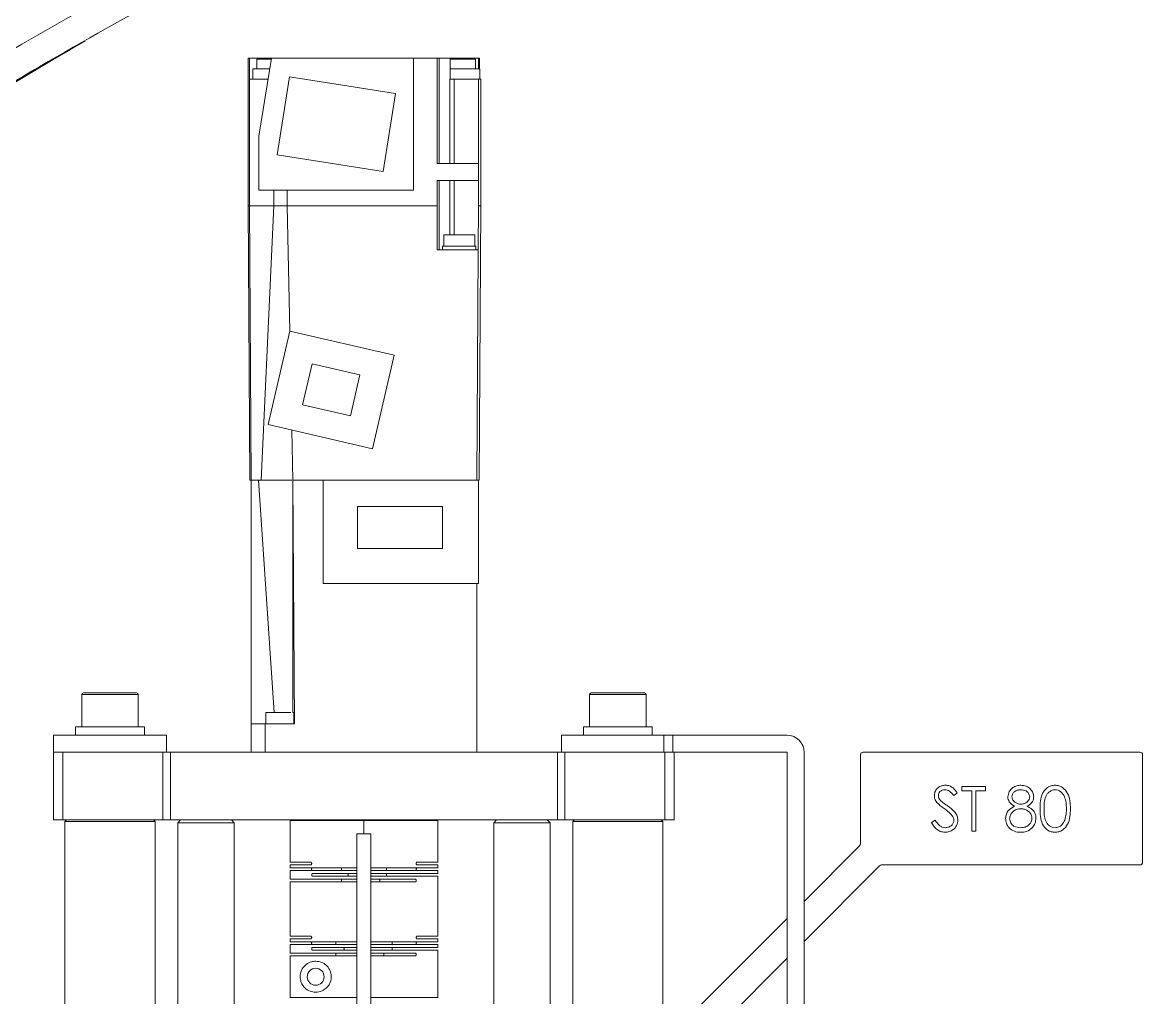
# Model space of a CAD drawing. Header units: millimetres. Extents: x 169 to 14583, y -399 to 10804.
# Drawn here: x 12026.9 to 12225.4, y 2570 to 2742.8 of the extents above; entities that cross this region are included whole.
import ezdxf

# ---------------------------------------------------------------- set-up
doc = ezdxf.new("R2010")
doc.units = ezdxf.units.MM
doc.header["$LTSCALE"] = 35

msp = doc.modelspace()

# ---------------------------------------------------------------- linework, layer by layer
at = {"color": 7, "linetype": 'Continuous', "lineweight": 18}
for p, q in [((12019.869, 2729.038), (12038.014, 2739.517)), ((12031.868, 2735.931), (12035.467, 2737.998)), ((12066.893, 2736.459), (12066.893, 2710.259)), ((12067.093, 2736.459), (12066.893, 2736.459)), ((12067.093, 2732.759), (12067.093, 2736.459)), ((12070.685, 2736.459), (12067.093, 2736.459)), ((12068.435, 2736.259), (12068.435, 2734.559)), ((12070.95, 2736.259), (12068.435, 2736.259)), ((12068.793, 2722.641), (12070.981, 2736.459)), ((12070.981, 2736.459), (12070.685, 2736.459)), ((12070.685, 2736.459), (12070.685, 2736.259)), ((12096.193, 2736.459), (12070.981, 2736.459)), ((12096.193, 2736.459), (12096.193, 2713.059)), ((12100.393, 2736.459), (12096.193, 2736.459)), ((12100.393, 2736.459), (12100.393, 2717.759)), ((12100.393, 2736.459), (12100.734, 2736.459)), ((12100.734, 2736.459), (12100.734, 2717.759)), ((12102.693, 2736.459), (12100.734, 2736.459)), ((12102.693, 2732.759), (12102.693, 2736.459)), ((12104.929, 2736.459), (12102.693, 2736.459)), ((12107.179, 2736.259), (12102.693, 2736.259)), ((12107.693, 2736.459), (12104.929, 2736.459)), ((12104.929, 2736.459), (12104.929, 2736.259)), ((12107.179, 2734.559), (12107.179, 2736.259)), ((12107.693, 2736.459), (12107.693, 2734.559)), ((12107.893, 2736.459), (12107.693, 2736.459)), ((12107.893, 2734.559), (12107.893, 2736.459)), ((12067.685, 2734.559), (12067.685, 2732.759)), ((12070.685, 2734.559), (12067.685, 2734.559)), ((12107.929, 2734.559), (12102.679, 2734.559)), ((12107.929, 2732.759), (12107.929, 2734.559)), ((12067.093, 2710.259), (12067.093, 2732.759)), ((12070.395, 2732.759), (12067.093, 2732.759)), ((12072.015, 2719.331), (12074.205, 2733.159)), ((12092.971, 2730.187), (12074.205, 2733.159)), ((12102.627, 2717.759), (12102.627, 2732.759)), ((12102.627, 2732.759), (12102.696, 2732.759)), ((12102.696, 2732.759), (12103.379, 2732.759)), ((12103.379, 2732.759), (12103.379, 2717.759)), ((12107.693, 2732.759), (12103.379, 2732.759)), ((12107.693, 2717.759), (12107.693, 2732.759)), ((12108.093, 2732.759), (12107.693, 2732.759)), ((12108.093, 2710.259), (12108.093, 2732.759)), ((12090.781, 2716.359), (12092.971, 2730.187)), ((12068.793, 2713.059), (12068.793, 2722.641)), ((12090.781, 2716.359), (12072.015, 2719.331)), ((12100.393, 2717.759), (12107.693, 2717.759)), ((12107.693, 2717.759), (12107.693, 2714.759)), ((12100.393, 2714.759), (12100.393, 2710.259)), ((12107.693, 2714.759), (12100.393, 2714.759)), ((12100.734, 2714.759), (12100.734, 2702.459)), ((12102.627, 2705.159), (12102.627, 2714.759)), ((12103.379, 2705.159), (12103.379, 2714.759)), ((12107.693, 2714.759), (12107.693, 2710.259)), ((12096.193, 2713.059), (12068.793, 2713.059)), ((12071.439, 2713.059), (12071.439, 2710.259)), ((12073.785, 2710.259), (12073.785, 2713.059)), ((12066.893, 2710.261), (12067.193, 2661.659)), ((12067.093, 2710.259), (12066.893, 2710.259)), ((12067.393, 2661.659), (12067.093, 2710.259)), ((12067.093, 2710.259), (12071.442, 2710.259)), ((12071.442, 2710.259), (12069.185, 2661.659)), ((12073.785, 2710.259), (12100.393, 2710.259)), ((12074.242, 2688.05), (12073.785, 2710.259)), ((12100.393, 2710.259), (12100.393, 2702.459)), ((12107.644, 2702.459), (12107.693, 2710.259)), ((12107.793, 2661.658), (12108.093, 2710.26)), ((12101.542, 2705.159), (12101.542, 2703.159)), ((12107.042, 2705.159), (12101.542, 2705.159)), ((12107.042, 2703.159), (12107.042, 2705.159)), ((12100.393, 2702.459), (12107.644, 2702.459)), ((12101.342, 2703.159), (12101.342, 2702.459)), ((12107.242, 2703.159), (12101.342, 2703.159)), ((12107.242, 2702.459), (12107.242, 2703.159)), ((12107.644, 2702.459), (12107.393, 2661.659)), ((12070.424, 2671.514), (12074.248, 2688.078)), ((12092.761, 2683.804), (12074.248, 2688.078)), ((12076.516, 2675.008), (12078.192, 2682.267)), ((12086.669, 2680.31), (12078.192, 2682.267)), ((12088.937, 2667.24), (12092.761, 2683.804)), ((12084.993, 2673.051), (12086.669, 2680.31)), ((12084.993, 2673.051), (12076.516, 2675.008)), ((12088.937, 2667.24), (12070.424, 2671.514)), ((12074.785, 2661.659), (12074.602, 2670.549)), ((12067.393, 2661.659), (12067.193, 2661.659)), ((12068.937, 2661.659), (12067.393, 2661.659)), ((12067.393, 2618.459), (12067.393, 2661.659)), ((12068.69, 2661.659), (12071.506, 2620.459)), ((12074.79, 2661.659), (12074.785, 2661.659)), ((12074.79, 2661.659), (12080.193, 2661.659)), ((12075.09, 2618.459), (12074.79, 2661.659)), ((12074.79, 2661.659), (12074.793, 2620.459)), ((12080.193, 2643.359), (12080.193, 2661.659)), ((12080.193, 2661.659), (12107.693, 2661.659)), ((12107.693, 2661.659), (12107.693, 2643.359)), ((12086.243, 2649.534), (12086.243, 2656.984)), ((12101.343, 2656.984), (12086.243, 2656.984)), ((12101.343, 2649.534), (12101.343, 2656.984)), ((12101.343, 2649.534), (12086.243, 2649.534)), ((12107.693, 2643.359), (12080.193, 2643.359)), ((12107.393, 2643.359), (12107.393, 2613.459)), ((12037.393, 2623.659), (12037.393, 2617.959)), ((12047.393, 2623.659), (12037.393, 2623.659)), ((12037.693, 2623.959), (12047.093, 2623.959)), ((12047.393, 2617.959), (12047.393, 2623.659)), ((12127.393, 2623.659), (12127.393, 2617.959)), ((12137.393, 2623.659), (12127.393, 2623.659)), ((12127.693, 2623.959), (12137.093, 2623.959)), ((12137.393, 2617.959), (12137.393, 2623.659)), ((12071.506, 2620.459), (12069.988, 2620.459)), ((12071.156, 2620.459), (12071.856, 2620.459)), ((12074.963, 2620.459), (12074.793, 2620.459)), ((12036.293, 2617.959), (12036.293, 2616.459)), ((12042.393, 2617.959), (12036.293, 2617.959)), ((12048.493, 2617.959), (12042.393, 2617.959)), ((12048.493, 2616.459), (12048.493, 2617.959)), ((12067.393, 2613.459), (12067.393, 2618.459)), ((12069.893, 2618.459), (12067.393, 2618.459)), ((12069.893, 2613.459), (12069.893, 2618.459)), ((12075.09, 2618.459), (12069.893, 2618.459)), ((12126.293, 2617.959), (12126.293, 2616.459)), ((12132.393, 2617.959), (12126.293, 2617.959)), ((12138.493, 2617.959), (12132.393, 2617.959)), ((12138.493, 2616.459), (12138.493, 2617.959)), ((12032.393, 2616.459), (12032.393, 2613.459)), ((12032.393, 2616.459), (12052.393, 2616.459)), ((12052.393, 2613.459), (12052.393, 2616.459)), ((12122.393, 2616.459), (12122.393, 2613.459)), ((12140.515, 2616.459), (12122.393, 2616.459)), ((12140.515, 2613.459), (12140.515, 2616.459)), ((12140.515, 2616.459), (12142.139, 2616.459)), ((12142.139, 2616.459), (12142.139, 2613.459)), ((12142.139, 2616.459), (12162.393, 2616.459)), ((12032.393, 2601.459), (12032.393, 2613.459)), ((12032.393, 2613.459), (12034.051, 2613.459)), ((12034.051, 2613.459), (12034.051, 2601.459)), ((12051.759, 2613.459), (12034.051, 2613.459)), ((12051.759, 2601.459), (12051.759, 2613.459)), ((12051.759, 2613.459), (12053.101, 2613.459)), ((12053.101, 2613.459), (12053.101, 2601.459)), ((12121.684, 2613.459), (12053.101, 2613.459)), ((12107.393, 2613.459), (12069.893, 2613.459)), ((12121.684, 2601.459), (12121.684, 2613.459)), ((12121.684, 2613.459), (12123.026, 2613.459)), ((12123.026, 2613.459), (12123.026, 2601.459)), ((12140.734, 2613.459), (12123.026, 2613.459)), ((12140.734, 2601.459), (12140.734, 2613.459)), ((12140.734, 2613.459), (12142.393, 2613.459)), ((12142.393, 2613.459), (12162.393, 2613.459)), ((12142.393, 2613.459), (12142.393, 2601.459)), ((12162.393, 2353.896), (12162.393, 2613.459)), ((12165.393, 2344.459), (12165.393, 2613.459)), ((12175.393, 2612.959), (12175.393, 2597.202)), ((12224.893, 2613.459), (12175.893, 2613.459)), ((12225.393, 2593.959), (12225.393, 2612.959)), ((12193.371, 2607.396), (12197.543, 2607.396)), ((12193.371, 2606.582), (12193.371, 2607.396)), ((12197.543, 2607.396), (12197.543, 2606.582)), ((12192.557, 2606.256), (12191.913, 2605.768)), ((12195.101, 2606.582), (12193.371, 2606.582)), ((12195.101, 2599.459), (12195.101, 2606.582)), ((12195.813, 2606.582), (12195.813, 2599.459)), ((12197.543, 2606.582), (12195.813, 2606.582)), ((12034.051, 2601.459), (12032.393, 2601.459)), ((12051.759, 2601.459), (12034.051, 2601.459)), ((12034.693, 2601.459), (12034.393, 2601.159)), ((12034.393, 2601.159), (12034.393, 2550.459)), ((12050.393, 2601.159), (12034.393, 2601.159)), ((12050.393, 2601.159), (12050.093, 2601.459)), ((12050.393, 2550.459), (12050.393, 2601.159)), ((12053.101, 2601.459), (12051.759, 2601.459)), ((12121.684, 2601.459), (12053.101, 2601.459)), ((12054.893, 2601.459), (12054.393, 2600.959)), ((12054.393, 2600.959), (12054.393, 2550.959)), ((12064.393, 2600.959), (12054.393, 2600.959)), ((12064.393, 2600.959), (12063.893, 2601.459)), ((12064.393, 2550.959), (12064.393, 2600.959)), ((12074.293, 2601.359), (12074.293, 2593.959)), ((12086.893, 2601.359), (12074.293, 2601.359)), ((12083.393, 2601.459), (12083.393, 2601.359)), ((12086.893, 2601.359), (12086.893, 2601.351)), ((12087.393, 2598.959), (12087.393, 2601.359)), ((12087.893, 2601.359), (12087.893, 2601.351)), ((12100.493, 2601.359), (12087.893, 2601.359)), ((12091.393, 2601.359), (12091.393, 2601.459)), ((12100.493, 2593.959), (12100.493, 2601.359)), ((12110.893, 2601.459), (12110.393, 2600.959)), ((12110.393, 2600.959), (12110.393, 2550.959)), ((12120.393, 2600.959), (12110.393, 2600.959)), ((12120.393, 2600.959), (12119.893, 2601.459)), ((12120.393, 2550.959), (12120.393, 2600.959)), ((12123.026, 2601.459), (12121.684, 2601.459)), ((12140.734, 2601.459), (12123.026, 2601.459)), ((12124.693, 2601.459), (12124.393, 2601.159)), ((12124.393, 2601.159), (12124.393, 2550.459)), ((12140.393, 2601.159), (12124.393, 2601.159)), ((12140.393, 2601.159), (12140.093, 2601.459)), ((12140.393, 2550.459), (12140.393, 2601.159)), ((12142.393, 2601.459), (12140.734, 2601.459)), ((12187.978, 2600.99), (12188.649, 2601.392)), ((12086.143, 2598.959), (12086.143, 2548.959)), ((12086.143, 2598.959), (12088.643, 2598.959)), ((12088.643, 2548.959), (12088.643, 2598.959)), ((12195.813, 2599.459), (12195.101, 2599.459)), ((12175.246, 2596.848), (12165.393, 2586.994)), ((12074.293, 2593.959), (12077.954, 2593.959)), ((12074.293, 2593.459), (12074.293, 2592.959)), ((12077.954, 2593.459), (12074.293, 2593.459)), ((12074.293, 2592.959), (12086.143, 2592.959)), ((12083.393, 2592.959), (12083.393, 2592.459)), ((12088.643, 2592.959), (12100.493, 2592.959)), ((12091.393, 2592.459), (12091.393, 2592.959)), ((12096.831, 2593.959), (12100.493, 2593.959)), ((12100.493, 2593.459), (12096.831, 2593.459)), ((12100.493, 2592.959), (12100.493, 2593.459)), ((12165.393, 2579.923), (12178.782, 2593.312)), ((12179.135, 2593.459), (12224.893, 2593.459)), ((12074.293, 2592.459), (12074.293, 2590.959)), ((12086.143, 2592.459), (12074.293, 2592.459)), ((12086.143, 2590.959), (12074.293, 2590.959)), ((12078.308, 2591.959), (12086.143, 2591.959)), ((12086.143, 2591.459), (12078.308, 2591.459)), ((12083.393, 2590.959), (12083.393, 2590.459)), ((12100.493, 2592.459), (12088.643, 2592.459)), ((12088.643, 2591.959), (12100.493, 2591.959)), ((12100.493, 2591.459), (12088.643, 2591.459)), ((12088.643, 2590.959), (12096.477, 2590.959)), ((12091.393, 2591.459), (12091.393, 2591.959)), ((12100.493, 2591.959), (12100.493, 2592.459)), ((12100.493, 2580.859), (12100.493, 2591.459)), ((12074.293, 2590.459), (12074.293, 2580.859)), ((12086.143, 2590.459), (12074.293, 2590.459)), ((12096.477, 2590.459), (12088.643, 2590.459)), ((12162.393, 2583.994), (12147.159, 2568.76)), ((12074.293, 2580.859), (12077.954, 2580.859)), ((12074.293, 2580.359), (12074.293, 2579.859)), ((12077.954, 2580.359), (12074.293, 2580.359)), ((12074.293, 2579.859), (12086.143, 2579.859)), ((12074.293, 2579.359), (12074.293, 2577.859)), ((12086.143, 2579.359), (12074.293, 2579.359)), ((12082.393, 2579.859), (12082.393, 2579.359)), ((12088.643, 2579.859), (12100.493, 2579.859)), ((12100.493, 2579.359), (12088.643, 2579.359)), ((12092.393, 2579.359), (12092.393, 2579.859)), ((12096.831, 2580.859), (12100.493, 2580.859)), ((12100.493, 2580.359), (12096.831, 2580.359)), ((12100.493, 2579.859), (12100.493, 2580.359)), ((12100.493, 2578.859), (12100.493, 2579.359)), ((12074.293, 2577.859), (12086.143, 2577.859)), ((12074.302, 2577.359), (12074.302, 2569.959)), ((12086.143, 2577.359), (12074.302, 2577.359)), ((12078.308, 2578.859), (12086.143, 2578.859)), ((12086.143, 2578.359), (12078.308, 2578.359)), ((12082.393, 2577.859), (12082.393, 2577.359)), ((12088.643, 2578.859), (12100.493, 2578.859)), ((12088.643, 2578.359), (12100.493, 2578.359)), ((12088.643, 2577.859), (12096.477, 2577.859)), ((12096.477, 2577.359), (12088.643, 2577.359)), ((12092.393, 2578.359), (12092.393, 2578.859)), ((12100.493, 2569.959), (12100.493, 2578.359)), ((12150.694, 2565.225), (12162.393, 2576.923)), ((12074.302, 2569.959), (12086.143, 2569.959)), ((12088.643, 2569.959), (12100.483, 2569.959)), ((12100.483, 2569.959), (12100.483, 2569.967)), ((12100.483, 2569.967), (12100.493, 2569.959))]:
    msp.add_line(p, q, dxfattribs=at)
for centre, radius, start, end in [((12037.693, 2623.659), 0.3, 90, 180), ((12047.093, 2623.659), 0.3, 0, 90), ((12127.693, 2623.659), 0.3, 90, 180), ((12137.093, 2623.659), 0.3, 0, 90), ((12162.393, 2613.459), 3, 0, 90), ((12175.893, 2612.959), 0.5, 90, 180), ((12224.893, 2612.959), 0.5, 0, 90), ((12174.893, 2597.202), 0.5, 315, 0), ((12179.135, 2592.959), 0.5, 90, 135), ((12224.893, 2593.959), 0.5, 270, 0), ((12078.843, 2573.659), 1.5, 90, 270), ((12078.843, 2573.659), 1.5, 270, 90)]:
    msp.add_arc(centre, radius, start, end, dxfattribs=at)
for start_param, end_param in [(1.5707963, 1.6089735), (1.5326191, 1.5707963)]:
    msp.add_ellipse((12087.393, 2590.706), major_axis=(13.1, 0), ratio=0.8131868, start_param=start_param, end_param=end_param, dxfattribs=at)
for points, knots in [([(12021.865, 2736.06), (12030.619, 2741.141), (12046.252, 2750.214), (12062.323, 2758.486), (12069.394, 2762.126)], [0, 0, 0, 0, 0.5599832, 1, 1, 1, 1]), ([(12032.881, 2736.538), (12029.75, 2734.676), (12023.49, 2730.954), (12013.853, 2724.948), (12004.103, 2718.652), (11994.288, 2712.059), (11984.465, 2705.224), (11977.987, 2700.494), (11974.742, 2698.124)], [0, 0, 0, 0, 0.1660237, 0.3319292, 0.4986152, 0.6657185, 0.8325503, 1, 1, 1, 1]), ([(12068.937, 2661.659), (12069.665, 2661.659), (12071.174, 2661.659), (12073.089, 2661.659), (12074.334, 2661.659), (12074.535, 2661.659), (12074.61, 2661.659)], [0, 0, 0, 0, 0.2646056, 0.5486831, 0.8327605, 1, 1, 1, 1]), ([(12069.988, 2620.459), (12069.99, 2620.38), (12069.995, 2620.163), (12070.009, 2619.496), (12070.022, 2618.909), (12070.032, 2618.459)], [0, 0, 0, 0, 0.1188465, 0.3251287, 1, 1, 1, 1]), ([(12074.443, 2620.459), (12074.406, 2620.459), (12074.274, 2620.459), (12073.729, 2620.459), (12072.812, 2620.459), (12071.994, 2620.459), (12071.506, 2620.459)], [0, 0, 0, 0, 0.1014732, 0.3596689, 0.6178646, 1, 1, 1, 1]), ([(12074.963, 2620.459), (12074.963, 2620.379), (12074.965, 2620.162), (12074.969, 2619.496), (12074.973, 2618.908), (12074.976, 2618.459)], [0, 0, 0, 0, 0.1193157, 0.3257541, 1, 1, 1, 1]), ([(12188.486, 2605.748), (12188.521, 2606.029), (12188.59, 2606.593), (12189.132, 2607.205), (12189.78, 2607.543), (12190.221, 2607.581), (12190.442, 2607.6)], [0, 0, 0, 0, 0.2795526, 0.5587984, 0.7793777, 1, 1, 1, 1]), ([(12190.363, 2606.786), (12190.201, 2606.773), (12189.88, 2606.749), (12189.492, 2606.501), (12189.238, 2606.161), (12189.212, 2605.908), (12189.199, 2605.781)], [0, 0, 0, 0, 0.28027427, 0.55993139, 0.77992008, 1, 1, 1, 1]), ([(12191.913, 2605.768), (12191.689, 2606.056), (12191.376, 2606.457), (12190.789, 2606.753), (12190.505, 2606.775), (12190.363, 2606.786)], [0, 0, 0, 0, 0.5598185, 0.7798479, 1, 1, 1, 1]), ([(12190.442, 2607.6), (12190.687, 2607.576), (12191.175, 2607.528), (12191.94, 2607.061), (12192.323, 2606.562), (12192.557, 2606.256)], [0, 0, 0, 0, 0.2797499, 0.5595012, 1, 1, 1, 1]), ([(12201.512, 2605.563), (12201.568, 2605.881), (12201.681, 2606.517), (12202.336, 2607.177), (12203.084, 2607.539), (12203.587, 2607.58), (12203.838, 2607.6)], [0, 0, 0, 0, 0.2788058, 0.5584573, 0.7791595, 1, 1, 1, 1]), ([(12203.799, 2606.786), (12203.59, 2606.772), (12203.173, 2606.744), (12202.662, 2606.451), (12202.291, 2606.043), (12202.247, 2605.716), (12202.224, 2605.552)], [0, 0, 0, 0, 0.2806507, 0.5605655, 0.7806204, 1, 1, 1, 1]), ([(12205.379, 2605.568), (12205.337, 2605.772), (12205.251, 2606.181), (12204.667, 2606.708), (12204.128, 2606.756), (12203.799, 2606.786)], [0, 0, 0, 0, 0.2789711, 0.5599188, 1, 1, 1, 1]), ([(12203.838, 2607.6), (12204.155, 2607.565), (12204.787, 2607.496), (12205.53, 2606.972), (12206, 2606.286), (12206.061, 2605.789), (12206.091, 2605.541)], [0, 0, 0, 0, 0.2799289, 0.5596229, 0.7799456, 1, 1, 1, 1]), ([(12207.211, 2603.425), (12207.221, 2603.888), (12207.242, 2604.813), (12207.527, 2605.957), (12208.019, 2606.75), (12208.535, 2607.225), (12209.168, 2607.543), (12209.633, 2607.581), (12209.865, 2607.6)], [0, 0, 0, 0, 0.2505259, 0.5001642, 0.6252727, 0.7501982, 0.8751106, 1, 1, 1, 1]), ([(12209.888, 2606.786), (12209.706, 2606.768), (12209.342, 2606.731), (12208.86, 2606.452), (12208.475, 2606.061), (12208.123, 2605.419), (12207.945, 2604.515), (12207.93, 2603.791), (12207.923, 2603.428)], [0, 0, 0, 0, 0.1248745, 0.2498892, 0.3747257, 0.4997892, 0.7494997, 1, 1, 1, 1]), ([(12209.865, 2607.6), (12210.098, 2607.581), (12210.565, 2607.544), (12211.418, 2607.129), (12212.178, 2606.187), (12212.565, 2604.825), (12212.591, 2603.892), (12212.604, 2603.425)], [0, 0, 0, 0, 0.12516947, 0.2503357, 0.49886516, 0.74901611, 1, 1, 1, 1]), ([(12211.892, 2603.428), (12211.881, 2603.791), (12211.86, 2604.517), (12211.604, 2605.582), (12211.076, 2606.359), (12210.433, 2606.729), (12210.07, 2606.767), (12209.888, 2606.786)], [0, 0, 0, 0, 0.2509212, 0.5013084, 0.7496415, 0.8749087, 1, 1, 1, 1]), ([(12188.93, 2604.539), (12188.79, 2604.745), (12188.54, 2605.113), (12188.503, 2605.554), (12188.486, 2605.748)], [0, 0, 0, 0, 0.5598405, 1, 1, 1, 1]), ([(12189.199, 2605.781), (12189.208, 2605.67), (12189.227, 2605.449), (12189.399, 2605.084), (12189.599, 2604.88), (12189.722, 2604.755)], [0, 0, 0, 0, 0.2799464, 0.5597741, 1, 1, 1, 1]), ([(12189.722, 2604.755), (12189.918, 2604.603), (12190.267, 2604.332), (12190.629, 2604.077), (12190.789, 2603.965)], [0, 0, 0, 0, 0.5599058, 1, 1, 1, 1]), ([(12202.671, 2603.881), (12202.33, 2604.107), (12201.855, 2604.423), (12201.552, 2605.09), (12201.525, 2605.406), (12201.512, 2605.563)], [0, 0, 0, 0, 0.5577522, 0.7789324, 1, 1, 1, 1]), ([(12202.224, 2605.552), (12202.269, 2605.342), (12202.358, 2604.919), (12202.829, 2604.52), (12203.324, 2604.278), (12203.659, 2604.254), (12203.827, 2604.242)], [0, 0, 0, 0, 0.2777214, 0.5582236, 0.7790716, 1, 1, 1, 1]), ([(12203.827, 2604.242), (12204.038, 2604.264), (12204.458, 2604.309), (12204.968, 2604.631), (12205.302, 2605.074), (12205.353, 2605.404), (12205.379, 2605.568)], [0, 0, 0, 0, 0.280237, 0.5601454, 0.7804348, 1, 1, 1, 1]), ([(12206.091, 2605.541), (12206.074, 2605.343), (12206.038, 2604.947), (12205.661, 2604.322), (12205.228, 2604.048), (12204.964, 2603.881)], [0, 0, 0, 0, 0.2801589, 0.560243, 1, 1, 1, 1]), ([(12190.231, 2603.459), (12189.972, 2603.642), (12189.51, 2603.969), (12189.107, 2604.365), (12188.93, 2604.539)], [0, 0, 0, 0, 0.5604127, 1, 1, 1, 1]), ([(12191.662, 2602.194), (12191.417, 2602.455), (12190.98, 2602.923), (12190.46, 2603.295), (12190.231, 2603.459)], [0, 0, 0, 0, 0.5594958, 1, 1, 1, 1]), ([(12190.789, 2603.965), (12191.286, 2603.597), (12191.979, 2603.083), (12192.569, 2602.128), (12192.629, 2601.645), (12192.659, 2601.404)], [0, 0, 0, 0, 0.5601154, 0.78028375, 1, 1, 1, 1]), ([(12201.105, 2601.706), (12201.131, 2601.971), (12201.183, 2602.501), (12201.716, 2603.324), (12202.309, 2603.67), (12202.671, 2603.881)], [0, 0, 0, 0, 0.27998657, 0.55990127, 1, 1, 1, 1]), ([(12203.845, 2603.428), (12203.566, 2603.404), (12203.008, 2603.357), (12202.351, 2602.912), (12201.898, 2602.338), (12201.844, 2601.9), (12201.817, 2601.682)], [0, 0, 0, 0, 0.2802829, 0.5601377, 0.7802983, 1, 1, 1, 1]), ([(12205.786, 2601.757), (12205.739, 2602.02), (12205.646, 2602.549), (12205.083, 2603.072), (12204.471, 2603.383), (12204.053, 2603.413), (12203.845, 2603.428)], [0, 0, 0, 0, 0.2783033, 0.5585094, 0.7791463, 1, 1, 1, 1]), ([(12204.964, 2603.881), (12205.414, 2603.608), (12206.041, 2603.228), (12206.452, 2602.378), (12206.483, 2601.973), (12206.498, 2601.771)], [0, 0, 0, 0, 0.5582714, 0.7790888, 1, 1, 1, 1]), ([(12209.865, 2599.255), (12209.633, 2599.274), (12209.17, 2599.312), (12208.326, 2599.728), (12207.583, 2600.675), (12207.246, 2602.038), (12207.222, 2602.962), (12207.211, 2603.425)], [0, 0, 0, 0, 0.1251812, 0.250351, 0.4987777, 0.7489456, 1, 1, 1, 1]), ([(12207.923, 2603.428), (12207.93, 2603.065), (12207.945, 2602.34), (12208.151, 2601.26), (12208.7, 2600.492), (12209.344, 2600.128), (12209.707, 2600.089), (12209.888, 2600.07)], [0, 0, 0, 0, 0.2510852, 0.5013708, 0.7496281, 0.8748771, 1, 1, 1, 1]), ([(12212.604, 2603.425), (12212.591, 2602.958), (12212.566, 2602.026), (12212.18, 2600.664), (12211.415, 2599.728), (12210.565, 2599.312), (12210.098, 2599.274), (12209.865, 2599.255)], [0, 0, 0, 0, 0.2510019, 0.5011378, 0.7496117, 0.8748068, 1, 1, 1, 1]), ([(12211.591, 2601.432), (12211.692, 2601.798), (12211.873, 2602.452), (12211.886, 2603.129), (12211.892, 2603.428)], [0, 0, 0, 0, 0.5595988, 1, 1, 1, 1]), ([(12190.391, 2599.255), (12190.098, 2599.285), (12189.51, 2599.344), (12188.606, 2599.942), (12188.216, 2600.592), (12187.978, 2600.99)], [0, 0, 0, 0, 0.27987982, 0.55966578, 1, 1, 1, 1]), ([(12188.649, 2601.392), (12188.884, 2601.03), (12189.213, 2600.525), (12189.886, 2600.122), (12190.223, 2600.087), (12190.391, 2600.07)], [0, 0, 0, 0, 0.5593206, 0.7797817, 1, 1, 1, 1]), ([(12190.391, 2600.07), (12190.605, 2600.091), (12191.031, 2600.134), (12191.552, 2600.454), (12191.883, 2600.912), (12191.925, 2601.247), (12191.946, 2601.415)], [0, 0, 0, 0, 0.2802764, 0.5601478, 0.7801531, 1, 1, 1, 1]), ([(12192.659, 2601.404), (12192.614, 2601.079), (12192.525, 2600.429), (12191.891, 2599.737), (12191.158, 2599.317), (12190.647, 2599.276), (12190.391, 2599.255)], [0, 0, 0, 0, 0.27918292, 0.55908506, 0.77944604, 1, 1, 1, 1]), ([(12191.946, 2601.415), (12191.927, 2601.573), (12191.892, 2601.856), (12191.732, 2602.09), (12191.662, 2602.194)], [0, 0, 0, 0, 0.5589902, 1, 1, 1, 1]), ([(12203.791, 2599.255), (12203.406, 2599.279), (12202.641, 2599.327), (12201.746, 2599.971), (12201.207, 2600.809), (12201.139, 2601.407), (12201.105, 2601.706)], [0, 0, 0, 0, 0.2805448, 0.5592692, 0.7798157, 1, 1, 1, 1]), ([(12201.817, 2601.682), (12201.862, 2601.417), (12201.952, 2600.887), (12202.685, 2600.188), (12203.376, 2600.114), (12203.799, 2600.07)], [0, 0, 0, 0, 0.2798334, 0.5601982, 1, 1, 1, 1]), ([(12203.799, 2600.07), (12204.072, 2600.088), (12204.618, 2600.126), (12205.276, 2600.542), (12205.709, 2601.115), (12205.76, 2601.543), (12205.786, 2601.757)], [0, 0, 0, 0, 0.28060166, 0.55996183, 0.78017966, 1, 1, 1, 1]), ([(12206.498, 2601.771), (12206.466, 2601.433), (12206.409, 2600.829), (12206.054, 2600.342), (12205.897, 2600.127)], [0, 0, 0, 0, 0.559346, 1, 1, 1, 1]), ([(12209.888, 2600.07), (12210.105, 2600.097), (12210.539, 2600.151), (12211.209, 2600.604), (12211.446, 2601.118), (12211.591, 2601.432)], [0, 0, 0, 0, 0.2802572, 0.5607811, 1, 1, 1, 1]), ([(12205.897, 2600.127), (12205.555, 2599.836), (12204.941, 2599.315), (12204.143, 2599.274), (12203.791, 2599.255)], [0, 0, 0, 0, 0.5577579, 1, 1, 1, 1]), ([(12077.954, 2593.959), (12077.974, 2593.956), (12078.013, 2593.951), (12078.065, 2593.908), (12078.106, 2593.844), (12078.129, 2593.765), (12078.132, 2593.679), (12078.115, 2593.597), (12078.08, 2593.528), (12078.03, 2593.479), (12077.986, 2593.46), (12077.961, 2593.459), (12077.954, 2593.459)], [0, 0, 0, 0, 0.10736693, 0.21473441, 0.3220917, 0.42945355, 0.53682105, 0.64418954, 0.75155779, 0.85892228, 0.96627989, 1, 1, 1, 1]), ([(12077.954, 2592.459), (12077.974, 2592.462), (12078.013, 2592.467), (12078.065, 2592.51), (12078.106, 2592.574), (12078.129, 2592.653), (12078.132, 2592.738), (12078.115, 2592.821), (12078.08, 2592.89), (12078.03, 2592.939), (12077.986, 2592.957), (12077.961, 2592.959), (12077.954, 2592.959)], [0, 0, 0, 0, 0.1073669, 0.2147344, 0.3220917, 0.4294536, 0.536821, 0.6441895, 0.7515578, 0.8589223, 0.9662799, 1, 1, 1, 1]), ([(12096.831, 2593.459), (12096.811, 2593.462), (12096.772, 2593.467), (12096.72, 2593.51), (12096.68, 2593.574), (12096.657, 2593.653), (12096.654, 2593.738), (12096.671, 2593.821), (12096.706, 2593.89), (12096.755, 2593.939), (12096.799, 2593.957), (12096.825, 2593.959), (12096.831, 2593.959)], [0, 0, 0, 0, 0.1073669, 0.2147344, 0.3220917, 0.4294536, 0.536821, 0.6441895, 0.7515578, 0.8589223, 0.9662799, 1, 1, 1, 1]), ([(12096.831, 2592.959), (12096.811, 2592.956), (12096.772, 2592.951), (12096.72, 2592.908), (12096.68, 2592.844), (12096.657, 2592.765), (12096.654, 2592.679), (12096.671, 2592.597), (12096.706, 2592.528), (12096.755, 2592.479), (12096.799, 2592.46), (12096.825, 2592.459), (12096.831, 2592.459)], [0, 0, 0, 0, 0.1073669, 0.2147344, 0.3220917, 0.4294536, 0.536821, 0.6441895, 0.7515578, 0.8589223, 0.9662799, 1, 1, 1, 1]), ([(12078.308, 2591.459), (12078.288, 2591.462), (12078.247, 2591.467), (12078.194, 2591.51), (12078.154, 2591.574), (12078.131, 2591.653), (12078.127, 2591.738), (12078.144, 2591.821), (12078.18, 2591.89), (12078.23, 2591.939), (12078.275, 2591.957), (12078.302, 2591.959), (12078.308, 2591.959)], [0, 0, 0, 0, 0.1073669, 0.2147344, 0.3220917, 0.4294536, 0.536821, 0.6441895, 0.7515578, 0.8589223, 0.9662799, 1, 1, 1, 1]), ([(12084.747, 2591.459), (12084.726, 2591.462), (12084.684, 2591.467), (12084.629, 2591.51), (12084.588, 2591.574), (12084.565, 2591.653), (12084.562, 2591.738), (12084.579, 2591.82), (12084.614, 2591.89), (12084.665, 2591.939), (12084.712, 2591.957), (12084.74, 2591.959), (12084.747, 2591.959)], [0, 0, 0, 0, 0.1073132, 0.2146324, 0.3218424, 0.4291009, 0.5364201, 0.6437501, 0.7510774, 0.8583647, 0.9655784, 1, 1, 1, 1]), ([(12090.039, 2590.959), (12090.06, 2590.956), (12090.102, 2590.951), (12090.156, 2590.908), (12090.197, 2590.844), (12090.22, 2590.765), (12090.223, 2590.68), (12090.206, 2590.598), (12090.171, 2590.528), (12090.12, 2590.479), (12090.073, 2590.46), (12090.045, 2590.459), (12090.039, 2590.459)], [0, 0, 0, 0, 0.1073132, 0.2146324, 0.3218424, 0.4291009, 0.5364201, 0.6437501, 0.7510774, 0.8583647, 0.9655784, 1, 1, 1, 1]), ([(12096.477, 2590.959), (12096.497, 2590.956), (12096.538, 2590.951), (12096.591, 2590.908), (12096.632, 2590.844), (12096.655, 2590.765), (12096.658, 2590.679), (12096.641, 2590.597), (12096.606, 2590.528), (12096.556, 2590.479), (12096.51, 2590.46), (12096.484, 2590.459), (12096.477, 2590.459)], [0, 0, 0, 0, 0.1073669, 0.2147344, 0.3220917, 0.4294536, 0.536821, 0.6441895, 0.7515578, 0.8589223, 0.9662799, 1, 1, 1, 1]), ([(12077.954, 2580.859), (12077.974, 2580.856), (12078.013, 2580.851), (12078.065, 2580.808), (12078.106, 2580.744), (12078.129, 2580.665), (12078.132, 2580.579), (12078.115, 2580.497), (12078.08, 2580.428), (12078.03, 2580.379), (12077.986, 2580.36), (12077.961, 2580.359), (12077.954, 2580.359)], [0, 0, 0, 0, 0.1073669, 0.2147344, 0.3220917, 0.4294536, 0.536821, 0.6441895, 0.7515578, 0.8589223, 0.9662799, 1, 1, 1, 1]), ([(12077.954, 2579.359), (12077.974, 2579.362), (12078.013, 2579.367), (12078.065, 2579.41), (12078.106, 2579.474), (12078.129, 2579.553), (12078.132, 2579.638), (12078.115, 2579.721), (12078.08, 2579.79), (12078.03, 2579.839), (12077.986, 2579.857), (12077.961, 2579.859), (12077.954, 2579.859)], [0, 0, 0, 0, 0.1073669, 0.2147344, 0.3220917, 0.4294536, 0.536821, 0.6441895, 0.7515578, 0.8589223, 0.9662799, 1, 1, 1, 1]), ([(12096.831, 2580.359), (12096.811, 2580.362), (12096.772, 2580.367), (12096.72, 2580.41), (12096.68, 2580.474), (12096.657, 2580.553), (12096.654, 2580.638), (12096.671, 2580.721), (12096.706, 2580.79), (12096.755, 2580.839), (12096.799, 2580.857), (12096.825, 2580.859), (12096.831, 2580.859)], [0, 0, 0, 0, 0.1073669, 0.2147344, 0.3220917, 0.4294536, 0.536821, 0.6441895, 0.7515578, 0.8589223, 0.9662799, 1, 1, 1, 1]), ([(12096.831, 2579.859), (12096.811, 2579.856), (12096.772, 2579.851), (12096.72, 2579.808), (12096.68, 2579.744), (12096.657, 2579.665), (12096.654, 2579.579), (12096.671, 2579.497), (12096.706, 2579.428), (12096.755, 2579.379), (12096.799, 2579.36), (12096.825, 2579.359), (12096.831, 2579.359)], [0, 0, 0, 0, 0.1073669, 0.2147344, 0.3220917, 0.4294536, 0.536821, 0.6441895, 0.7515578, 0.8589223, 0.9662799, 1, 1, 1, 1]), ([(12078.308, 2578.359), (12078.288, 2578.362), (12078.247, 2578.367), (12078.194, 2578.41), (12078.154, 2578.474), (12078.131, 2578.553), (12078.127, 2578.638), (12078.144, 2578.721), (12078.18, 2578.79), (12078.23, 2578.839), (12078.275, 2578.857), (12078.302, 2578.859), (12078.308, 2578.859)], [0, 0, 0, 0, 0.1073669, 0.2147344, 0.3220917, 0.4294536, 0.536821, 0.6441895, 0.7515578, 0.8589223, 0.9662799, 1, 1, 1, 1]), ([(12084.038, 2578.359), (12084.018, 2578.362), (12083.976, 2578.367), (12083.922, 2578.41), (12083.881, 2578.474), (12083.858, 2578.553), (12083.855, 2578.638), (12083.872, 2578.72), (12083.907, 2578.79), (12083.958, 2578.839), (12084.004, 2578.857), (12084.032, 2578.859), (12084.038, 2578.859)], [0, 0, 0, 0, 0.1073345, 0.2146729, 0.3219413, 0.4292409, 0.5365793, 0.6439246, 0.7512682, 0.8585861, 0.9658568, 1, 1, 1, 1]), ([(12090.747, 2577.859), (12090.768, 2577.856), (12090.809, 2577.851), (12090.863, 2577.808), (12090.904, 2577.744), (12090.927, 2577.665), (12090.93, 2577.58), (12090.913, 2577.498), (12090.878, 2577.428), (12090.828, 2577.379), (12090.781, 2577.36), (12090.754, 2577.359), (12090.747, 2577.359)], [0, 0, 0, 0, 0.1073345, 0.2146729, 0.3219413, 0.4292409, 0.5365793, 0.6439246, 0.7512682, 0.8585861, 0.9658568, 1, 1, 1, 1]), ([(12096.477, 2577.859), (12096.497, 2577.856), (12096.538, 2577.851), (12096.591, 2577.808), (12096.632, 2577.744), (12096.655, 2577.665), (12096.658, 2577.579), (12096.641, 2577.497), (12096.606, 2577.428), (12096.556, 2577.379), (12096.51, 2577.36), (12096.484, 2577.359), (12096.477, 2577.359)], [0, 0, 0, 0, 0.1073669, 0.2147344, 0.3220917, 0.4294536, 0.536821, 0.6441895, 0.7515578, 0.8589223, 0.9662799, 1, 1, 1, 1]), ([(12078.843, 2570.909), (12078.501, 2570.948), (12077.749, 2571.034), (12076.945, 2571.593), (12076.427, 2572.28), (12076.182, 2572.886), (12076.084, 2573.451), (12076.095, 2573.968), (12076.213, 2574.533), (12076.525, 2575.227), (12077.143, 2575.894), (12077.967, 2576.335), (12078.591, 2576.388), (12078.843, 2576.409)], [0, 0, 0, 0, 0.1258629, 0.2769618, 0.36937, 0.4345397, 0.4815412, 0.5288052, 0.5717372, 0.6452303, 0.7719181, 0.9079024, 1, 1, 1, 1]), ([(12078.843, 2576.409), (12079.207, 2576.37), (12079.842, 2576.303), (12080.724, 2575.738), (12081.319, 2574.98), (12081.609, 2574.081), (12081.598, 2573.2), (12081.332, 2572.397), (12080.849, 2571.72), (12080.185, 2571.213), (12079.483, 2570.947), (12079.034, 2570.92), (12078.843, 2570.909)], [0, 0, 0, 0, 0.14611555, 0.25418895, 0.3628047, 0.45870331, 0.54734473, 0.63415655, 0.72264336, 0.81669903, 0.92195998, 1, 1, 1, 1])]:
    msp.add_open_spline(points, degree=3, knots=knots, dxfattribs=at)
for points in [[(12024.107, 2731.576), (12031.92, 2736.126), (12047.546, 2745.224), (12063.615, 2753.517), (12071.65, 2757.663)], [(12071.442, 2710.259), (12071.78, 2710.259), (12072.457, 2710.259), (12073.197, 2710.259), (12073.692, 2710.259), (12073.754, 2710.259), (12073.785, 2710.259)], [(12108.093, 2710.259), (12108.075, 2710.259), (12108.04, 2710.259), (12107.808, 2710.259), (12107.693, 2710.259)]]:
    msp.add_open_spline(points, degree=3, dxfattribs=at)

doc.saveas('drawing.dxf')
